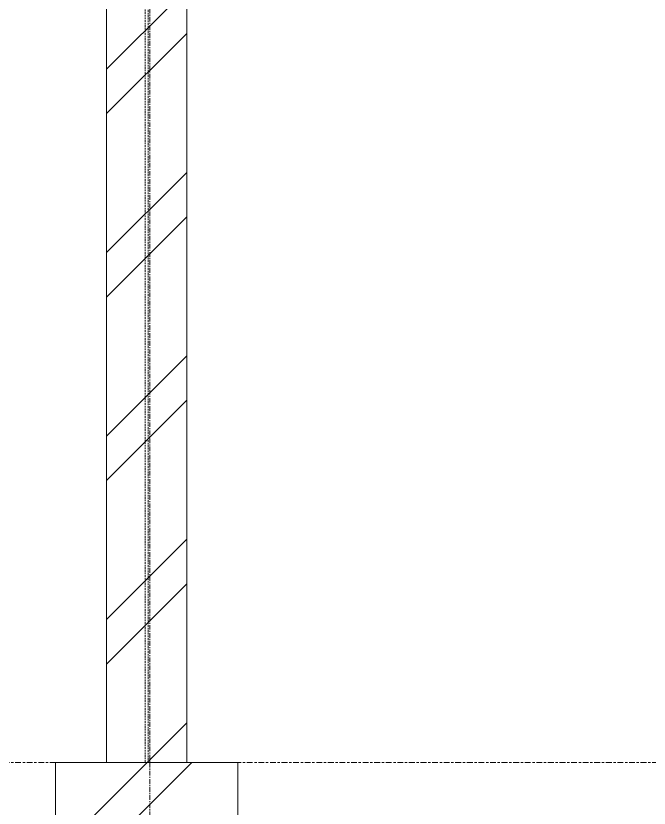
# Model space of a CAD drawing. Header units: centimetres. Extents: x -6111 to 13767, y -285 to 1600.
# Drawn here: x 1950.9 to 2124.5, y 81.4 to 298.6 of the extents above; entities that cross this region are included whole.
import ezdxf

# ---------------------------------------------------------------- set-up
doc = ezdxf.new("R2010")
doc.units = ezdxf.units.CM
for name, pattern in [('Centre', [3.175, 0.635, -0.475, 1.59, -0.475]), ('Grid Line', [2.2225, 1.27, -0.3175, 0.3175, -0.3175]), ('Oculto', [0.714375, 0.47625, -0.238125])]:
    doc.linetypes.add(name, pattern=pattern)
for name, color, linetype, lineweight in [('A-FLOR-LEVL', 7, 'Continuous', 9), ('S-COLS', 7, 'Continuous', 9), ('S-GRID', 7, 'Continuous', 9)]:
    doc.layers.add(name, color=color, linetype=linetype, lineweight=lineweight)
pattern_1 = [(45, (7676.216, 0), (-25.14472, 25.14472), []), (45, (7676.216, 38.1), (-25.14472, 25.14472), [])]

# ---------------------------------------------------------------- blocks, each defined once
blk = doc.blocks.new('UC-Perfil universal-Pilar - 300 x 220-1638454-Elevación Eje 3-4')
at = {"layer": 'S-COLS', "linetype": 'Oculto'}
for p, q in [((-5689.83, 876.12), (-5689.83, 94)), ((-5689.03, 94), (-5689.03, 876.12))]:
    blk.add_line(p, q, dxfattribs=at)

msp = doc.modelspace()

# ---------------------------------------------------------------- hatches: boundary and pattern name
at = {"layer": 'S-COLS', "true_color": 0xc0c0c0}
h = msp.add_hatch(dxfattribs=at)
h.set_pattern_fill('FP_2', color=9, style=0, pattern_type=2)
h.set_pattern_definition(pattern_1)
h.paths.add_polyline_path([(1997.784, 94), (1997.784, 876.122), (1975.784, 876.122), (1975.784, 94), (1993.054, 94)])
h = msp.add_hatch(dxfattribs=at)
h.set_pattern_fill('FP_2', color=9, style=0, pattern_type=2)
h.set_pattern_definition(pattern_1)
h.paths.add_polyline_path([(2011.784, 0), (2011.784, 94), (1961.784, 94), (1961.784, 0), (1993.054, 0)])

# ---------------------------------------------------------------- linework, layer by layer
at = {"layer": 'A-FLOR-LEVL', "color": 253, "linetype": 'Centre', "true_color": 0xaaaaaa}
msp.add_line((1219.377, 94), (5873.03, 94), dxfattribs=at)
at = {"layer": 'S-COLS'}
for p, q in [((1975.784, 94), (1975.784, 876.122)), ((1997.784, 876.122), (1997.784, 94)), ((1961.784, 94), (1961.784, 0)), ((2011.784, 94), (1961.784, 94)), ((2011.784, 94), (2011.784, 0))]:
    msp.add_line(p, q, dxfattribs=at)
at = {"layer": 'S-GRID', "color": 253, "linetype": 'Grid Line', "true_color": 0xaaaaaa}
msp.add_line((1987.676, -183), (1987.676, 1540.065), dxfattribs=at)

# ---------------------------------------------------------------- block references
at = {"layer": 'S-COLS', "linetype": 'Oculto'}
msp.add_blockref('UC-Perfil universal-Pilar - 300 x 220-1638454-Elevación Eje 3-4', (7676.216, 0), dxfattribs=at)

doc.saveas('drawing.dxf')
